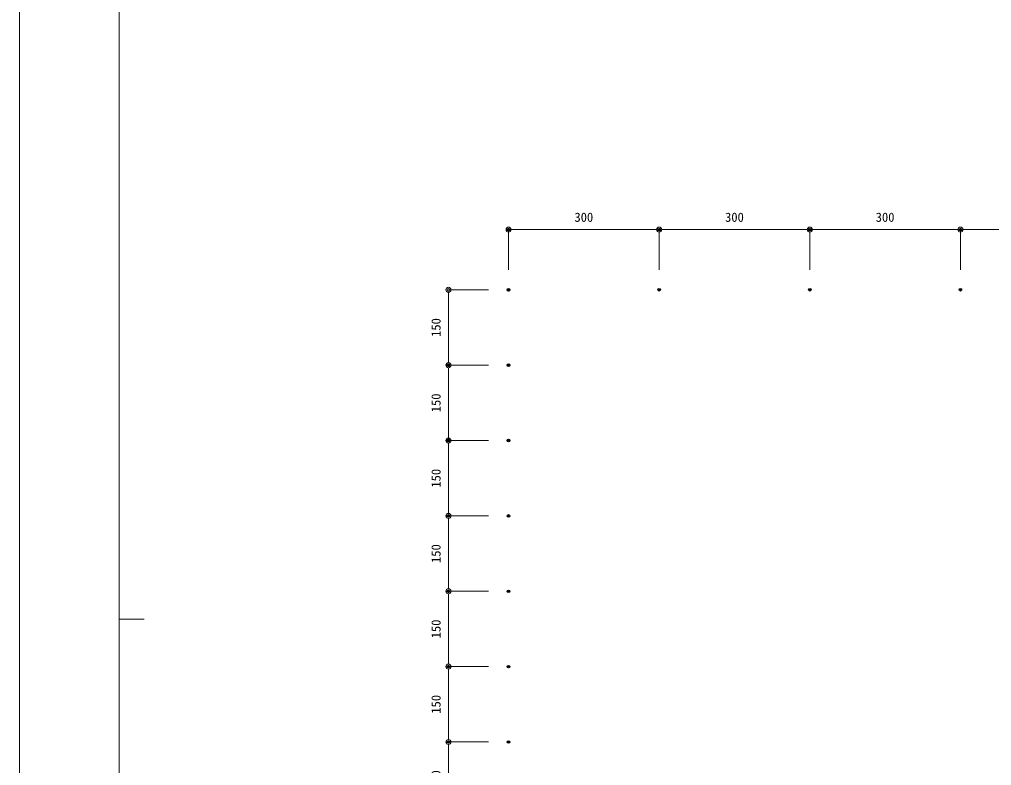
# Model space of a CAD drawing. Units: millimetres on the paper. Extents: x -420 to 420, y -297 to 297.
# Drawn here: x -420.5 to -226.9, y -148.5 to 0 of the extents above; entities that cross this region are included whole.
import ezdxf
from ezdxf.enums import TextEntityAlignment as Align

# ---------------------------------------------------------------- set-up
doc = ezdxf.new("R2010")
doc.units = ezdxf.units.MM
doc.header["$PDMODE"] = 32
doc.header["$PDSIZE"] = 0.5
doc.linetypes.add('USER3', pattern=[1.693333, 1.27, -0.423333])
for name, color, linetype, lineweight in [('0-0_0', 7, 'Continuous', 5), ('0-2_A-C01-補助線(非印刷)', 222, 'Continuous', 18), ('0-4_0-A01-枠A', 4, 'Continuous', 18), ('0-B_4-F', 7, 'USER3', 18), ('0-D_0-A12-寸法_目地', 5, 'Continuous', 18)]:
    doc.layers.add(name, color=color, linetype=linetype, lineweight=lineweight)
doc.layers.add('0-1_Defpoints', color=7, linetype='Continuous')
doc.styles.add('ＭＳ ゴシック', font='')
doc.styles.get('ＭＳ ゴシック').set_extended_font_data('MS Gothic')

# ---------------------------------------------------------------- blocks, each defined once
blk = doc.blocks.new('_Dot')
at = {"layer": '0-0_0'}
blk.add_line((-0.5, 0), (-1, 0), dxfattribs=at)
for radius in [0.5, 0.25]:
    blk.add_circle((0, 0), radius, dxfattribs=at)
blk = doc.blocks.new('D13')
at = {"layer": '0-1_Defpoints'}
for p in [(97.402, 153.19), (85.428, 138.19), (97.402, 138.19)]:
    blk.add_point(p, dxfattribs=at)
at = {"layer": '0-D_0-A12-寸法_目地'}
for p, q in [((93.402, 153.19), (85.428, 153.19)), ((85.428, 152.19), (85.428, 139.19)), ((93.402, 138.19), (85.428, 138.19))]:
    blk.add_line(p, q, dxfattribs=at)
for p, rotation in [((85.428, 153.19), 90), ((85.428, 138.19), 270)]:
    blk.add_blockref('_Dot', p, dxfattribs=dict(at, rotation=rotation))
at = {"layer": '0-D_0-A12-寸法_目地', "color": 7, "style": 'ＭＳ ゴシック'}
blk.add_text('150', height=1.833, rotation=90, dxfattribs=at).set_placement((84.427, 143.815), align=Align.BOTTOM_LEFT)
blk = doc.blocks.new('D14')
at = {"layer": '0-1_Defpoints'}
for p in [(97.402, 168.19), (85.428, 153.19), (97.402, 153.19)]:
    blk.add_point(p, dxfattribs=at)
at = {"layer": '0-D_0-A12-寸法_目地'}
for p, q in [((93.402, 168.19), (85.428, 168.19)), ((85.428, 167.19), (85.428, 154.19)), ((93.402, 153.19), (85.428, 153.19))]:
    blk.add_line(p, q, dxfattribs=at)
for p, rotation in [((85.428, 168.19), 90), ((85.428, 153.19), 270)]:
    blk.add_blockref('_Dot', p, dxfattribs=dict(at, rotation=rotation))
at = {"layer": '0-D_0-A12-寸法_目地', "color": 7, "style": 'ＭＳ ゴシック'}
blk.add_text('150', height=1.833, rotation=90, dxfattribs=at).set_placement((84.427, 158.815), align=Align.BOTTOM_LEFT)
blk = doc.blocks.new('D15')
at = {"layer": '0-1_Defpoints'}
for p in [(97.402, 198.19), (85.428, 183.19), (97.402, 183.19)]:
    blk.add_point(p, dxfattribs=at)
at = {"layer": '0-D_0-A12-寸法_目地'}
for p, q in [((93.402, 198.19), (85.428, 198.19)), ((85.428, 197.19), (85.428, 184.19)), ((93.402, 183.19), (85.428, 183.19))]:
    blk.add_line(p, q, dxfattribs=at)
for p, rotation in [((85.428, 198.19), 90), ((85.428, 183.19), 270)]:
    blk.add_blockref('_Dot', p, dxfattribs=dict(at, rotation=rotation))
at = {"layer": '0-D_0-A12-寸法_目地', "color": 7, "style": 'ＭＳ ゴシック'}
blk.add_text('150', height=1.833, rotation=90, dxfattribs=at).set_placement((84.427, 188.815), align=Align.BOTTOM_LEFT)
blk = doc.blocks.new('D16')
at = {"layer": '0-1_Defpoints'}
for p in [(97.402, 213.19), (85.428, 198.19), (97.402, 198.19)]:
    blk.add_point(p, dxfattribs=at)
at = {"layer": '0-D_0-A12-寸法_目地'}
for p, q in [((93.402, 213.19), (85.428, 213.19)), ((85.428, 212.19), (85.428, 199.19)), ((93.402, 198.19), (85.428, 198.19))]:
    blk.add_line(p, q, dxfattribs=at)
for p, rotation in [((85.428, 213.19), 90), ((85.428, 198.19), 270)]:
    blk.add_blockref('_Dot', p, dxfattribs=dict(at, rotation=rotation))
at = {"layer": '0-D_0-A12-寸法_目地', "color": 7, "style": 'ＭＳ ゴシック'}
blk.add_text('150', height=1.833, rotation=90, dxfattribs=at).set_placement((84.427, 203.815), align=Align.BOTTOM_LEFT)
blk = doc.blocks.new('D17')
at = {"layer": '0-1_Defpoints'}
for p in [(97.402, 228.19), (85.428, 213.19), (97.402, 213.19)]:
    blk.add_point(p, dxfattribs=at)
at = {"layer": '0-D_0-A12-寸法_目地'}
for p, q in [((93.402, 228.19), (85.428, 228.19)), ((85.428, 227.19), (85.428, 214.19)), ((93.402, 213.19), (85.428, 213.19))]:
    blk.add_line(p, q, dxfattribs=at)
for p, rotation in [((85.428, 228.19), 90), ((85.428, 213.19), 270)]:
    blk.add_blockref('_Dot', p, dxfattribs=dict(at, rotation=rotation))
at = {"layer": '0-D_0-A12-寸法_目地', "color": 7, "style": 'ＭＳ ゴシック'}
blk.add_text('150', height=1.833, rotation=90, dxfattribs=at).set_placement((84.427, 218.815), align=Align.BOTTOM_LEFT)
blk = doc.blocks.new('D18')
at = {"layer": '0-1_Defpoints'}
for p in [(97.402, 243.19), (85.428, 228.19), (97.402, 228.19)]:
    blk.add_point(p, dxfattribs=at)
at = {"layer": '0-D_0-A12-寸法_目地'}
for p, q in [((93.402, 243.19), (85.428, 243.19)), ((85.428, 242.19), (85.428, 229.19)), ((93.402, 228.19), (85.428, 228.19))]:
    blk.add_line(p, q, dxfattribs=at)
for p, rotation in [((85.428, 243.19), 90), ((85.428, 228.19), 270)]:
    blk.add_blockref('_Dot', p, dxfattribs=dict(at, rotation=rotation))
at = {"layer": '0-D_0-A12-寸法_目地', "color": 7, "style": 'ＭＳ ゴシック'}
blk.add_text('150', height=1.833, rotation=90, dxfattribs=at).set_placement((84.427, 233.815), align=Align.BOTTOM_LEFT)
blk = doc.blocks.new('D19')
at = {"layer": '0-1_Defpoints'}
for p in [(97.402, 183.19), (85.428, 168.19), (97.402, 168.19)]:
    blk.add_point(p, dxfattribs=at)
at = {"layer": '0-D_0-A12-寸法_目地'}
for p, q in [((93.402, 183.19), (85.428, 183.19)), ((85.428, 182.19), (85.428, 169.19)), ((93.402, 168.19), (85.428, 168.19))]:
    blk.add_line(p, q, dxfattribs=at)
for p, rotation in [((85.428, 183.19), 90), ((85.428, 168.19), 270)]:
    blk.add_blockref('_Dot', p, dxfattribs=dict(at, rotation=rotation))
at = {"layer": '0-D_0-A12-寸法_目地', "color": 7, "style": 'ＭＳ ゴシック'}
blk.add_text('150', height=1.833, rotation=90, dxfattribs=at).set_placement((84.427, 173.815), align=Align.BOTTOM_LEFT)
blk = doc.blocks.new('D29')
at = {"layer": '0-1_Defpoints'}
for p in [(127.412, 255.172), (127.412, 243.198), (157.412, 243.201)]:
    blk.add_point(p, dxfattribs=at)
at = {"layer": '0-D_0-A12-寸法_目地'}
for p, q in [((127.412, 247.198), (127.412, 255.172)), ((156.412, 255.172), (128.412, 255.172)), ((157.412, 247.201), (157.412, 255.172))]:
    blk.add_line(p, q, dxfattribs=at)
at = {"layer": '0-D_0-A12-寸法_目地', "rotation": 180}
blk.add_blockref('_Dot', (127.412, 255.172), dxfattribs=at)
at = {"layer": '0-D_0-A12-寸法_目地'}
blk.add_blockref('_Dot', (157.412, 255.172), dxfattribs=at)
at = {"layer": '0-D_0-A12-寸法_目地', "color": 7, "style": 'ＭＳ ゴシック'}
blk.add_text('300', height=1.833, dxfattribs=at).set_placement((140.537, 256.173), align=Align.BOTTOM_LEFT)
blk = doc.blocks.new('D49')
at = {"layer": '0-1_Defpoints'}
for p in [(97.412, 255.172), (97.412, 243.198), (127.412, 243.201)]:
    blk.add_point(p, dxfattribs=at)
at = {"layer": '0-D_0-A12-寸法_目地'}
for p, q in [((97.412, 247.198), (97.412, 255.172)), ((126.412, 255.172), (98.412, 255.172)), ((127.412, 247.201), (127.412, 255.172))]:
    blk.add_line(p, q, dxfattribs=at)
at = {"layer": '0-D_0-A12-寸法_目地', "rotation": 180}
blk.add_blockref('_Dot', (97.412, 255.172), dxfattribs=at)
at = {"layer": '0-D_0-A12-寸法_目地'}
blk.add_blockref('_Dot', (127.412, 255.172), dxfattribs=at)
at = {"layer": '0-D_0-A12-寸法_目地', "color": 7, "style": 'ＭＳ ゴシック'}
blk.add_text('300', height=1.833, dxfattribs=at).set_placement((110.537, 256.173), align=Align.BOTTOM_LEFT)
blk = doc.blocks.new('D50')
at = {"layer": '0-1_Defpoints'}
for p in [(157.412, 255.172), (157.412, 243.198), (187.412, 243.201)]:
    blk.add_point(p, dxfattribs=at)
at = {"layer": '0-D_0-A12-寸法_目地'}
for p, q in [((157.412, 247.198), (157.412, 255.172)), ((186.412, 255.172), (158.412, 255.172)), ((187.412, 247.201), (187.412, 255.172))]:
    blk.add_line(p, q, dxfattribs=at)
at = {"layer": '0-D_0-A12-寸法_目地', "rotation": 180}
blk.add_blockref('_Dot', (157.412, 255.172), dxfattribs=at)
at = {"layer": '0-D_0-A12-寸法_目地'}
blk.add_blockref('_Dot', (187.412, 255.172), dxfattribs=at)
at = {"layer": '0-D_0-A12-寸法_目地', "color": 7, "style": 'ＭＳ ゴシック'}
blk.add_text('300', height=1.833, dxfattribs=at).set_placement((170.537, 256.173), align=Align.BOTTOM_LEFT)
blk = doc.blocks.new('D51')
at = {"layer": '0-1_Defpoints'}
for p in [(187.412, 255.172), (187.412, 243.198), (217.412, 243.201)]:
    blk.add_point(p, dxfattribs=at)
at = {"layer": '0-D_0-A12-寸法_目地'}
for p, q in [((187.412, 247.198), (187.412, 255.172)), ((216.412, 255.172), (188.412, 255.172)), ((217.412, 247.201), (217.412, 255.172))]:
    blk.add_line(p, q, dxfattribs=at)
at = {"layer": '0-D_0-A12-寸法_目地', "rotation": 180}
blk.add_blockref('_Dot', (187.412, 255.172), dxfattribs=at)
at = {"layer": '0-D_0-A12-寸法_目地'}
blk.add_blockref('_Dot', (217.412, 255.172), dxfattribs=at)
at = {"layer": '0-D_0-A12-寸法_目地', "color": 7, "style": 'ＭＳ ゴシック'}
blk.add_text('300', height=1.833, dxfattribs=at).set_placement((200.537, 256.173), align=Align.BOTTOM_LEFT)

msp = doc.modelspace()

# ---------------------------------------------------------------- linework, layer by layer
at = {"layer": '0-2_A-C01-補助線(非印刷)', "color": 9}
msp.add_line((-400.667, -119.333), (-395.667, -119.333), dxfattribs=at)
at = {"layer": '0-2_A-C01-補助線(非印刷)'}
for points in [[(-420.5, -297), (420.5, -297), (420.5, 297), (-420.5, 297)], [(-400.667, 278.667), (400.667, 278.667), (400.667, -252), (-400.667, -252)]]:
    msp.add_lwpolyline(points, close=True, dxfattribs=at)
at = {"layer": '0-4_0-A01-枠A'}
msp.add_line((-400.667, 278.667), (-400.667, -278.667), dxfattribs=at)
at = {"layer": '0-B_4-F'}
msp.add_lwpolyline([(-420.5, -297), (420.5, -297), (420.5, 297), (-420.5, 297)], close=True, dxfattribs=at)

# ---------------------------------------------------------------- block references
at = {"layer": '0-D_0-A12-寸法_目地'}
for name in ['D49', 'D29', 'D50', 'D51', 'D18', 'D17', 'D16', 'D15', 'D19', 'D14', 'D13']:
    msp.add_blockref(name, (-420.5, -297), dxfattribs=at)

doc.saveas('drawing.dxf')
